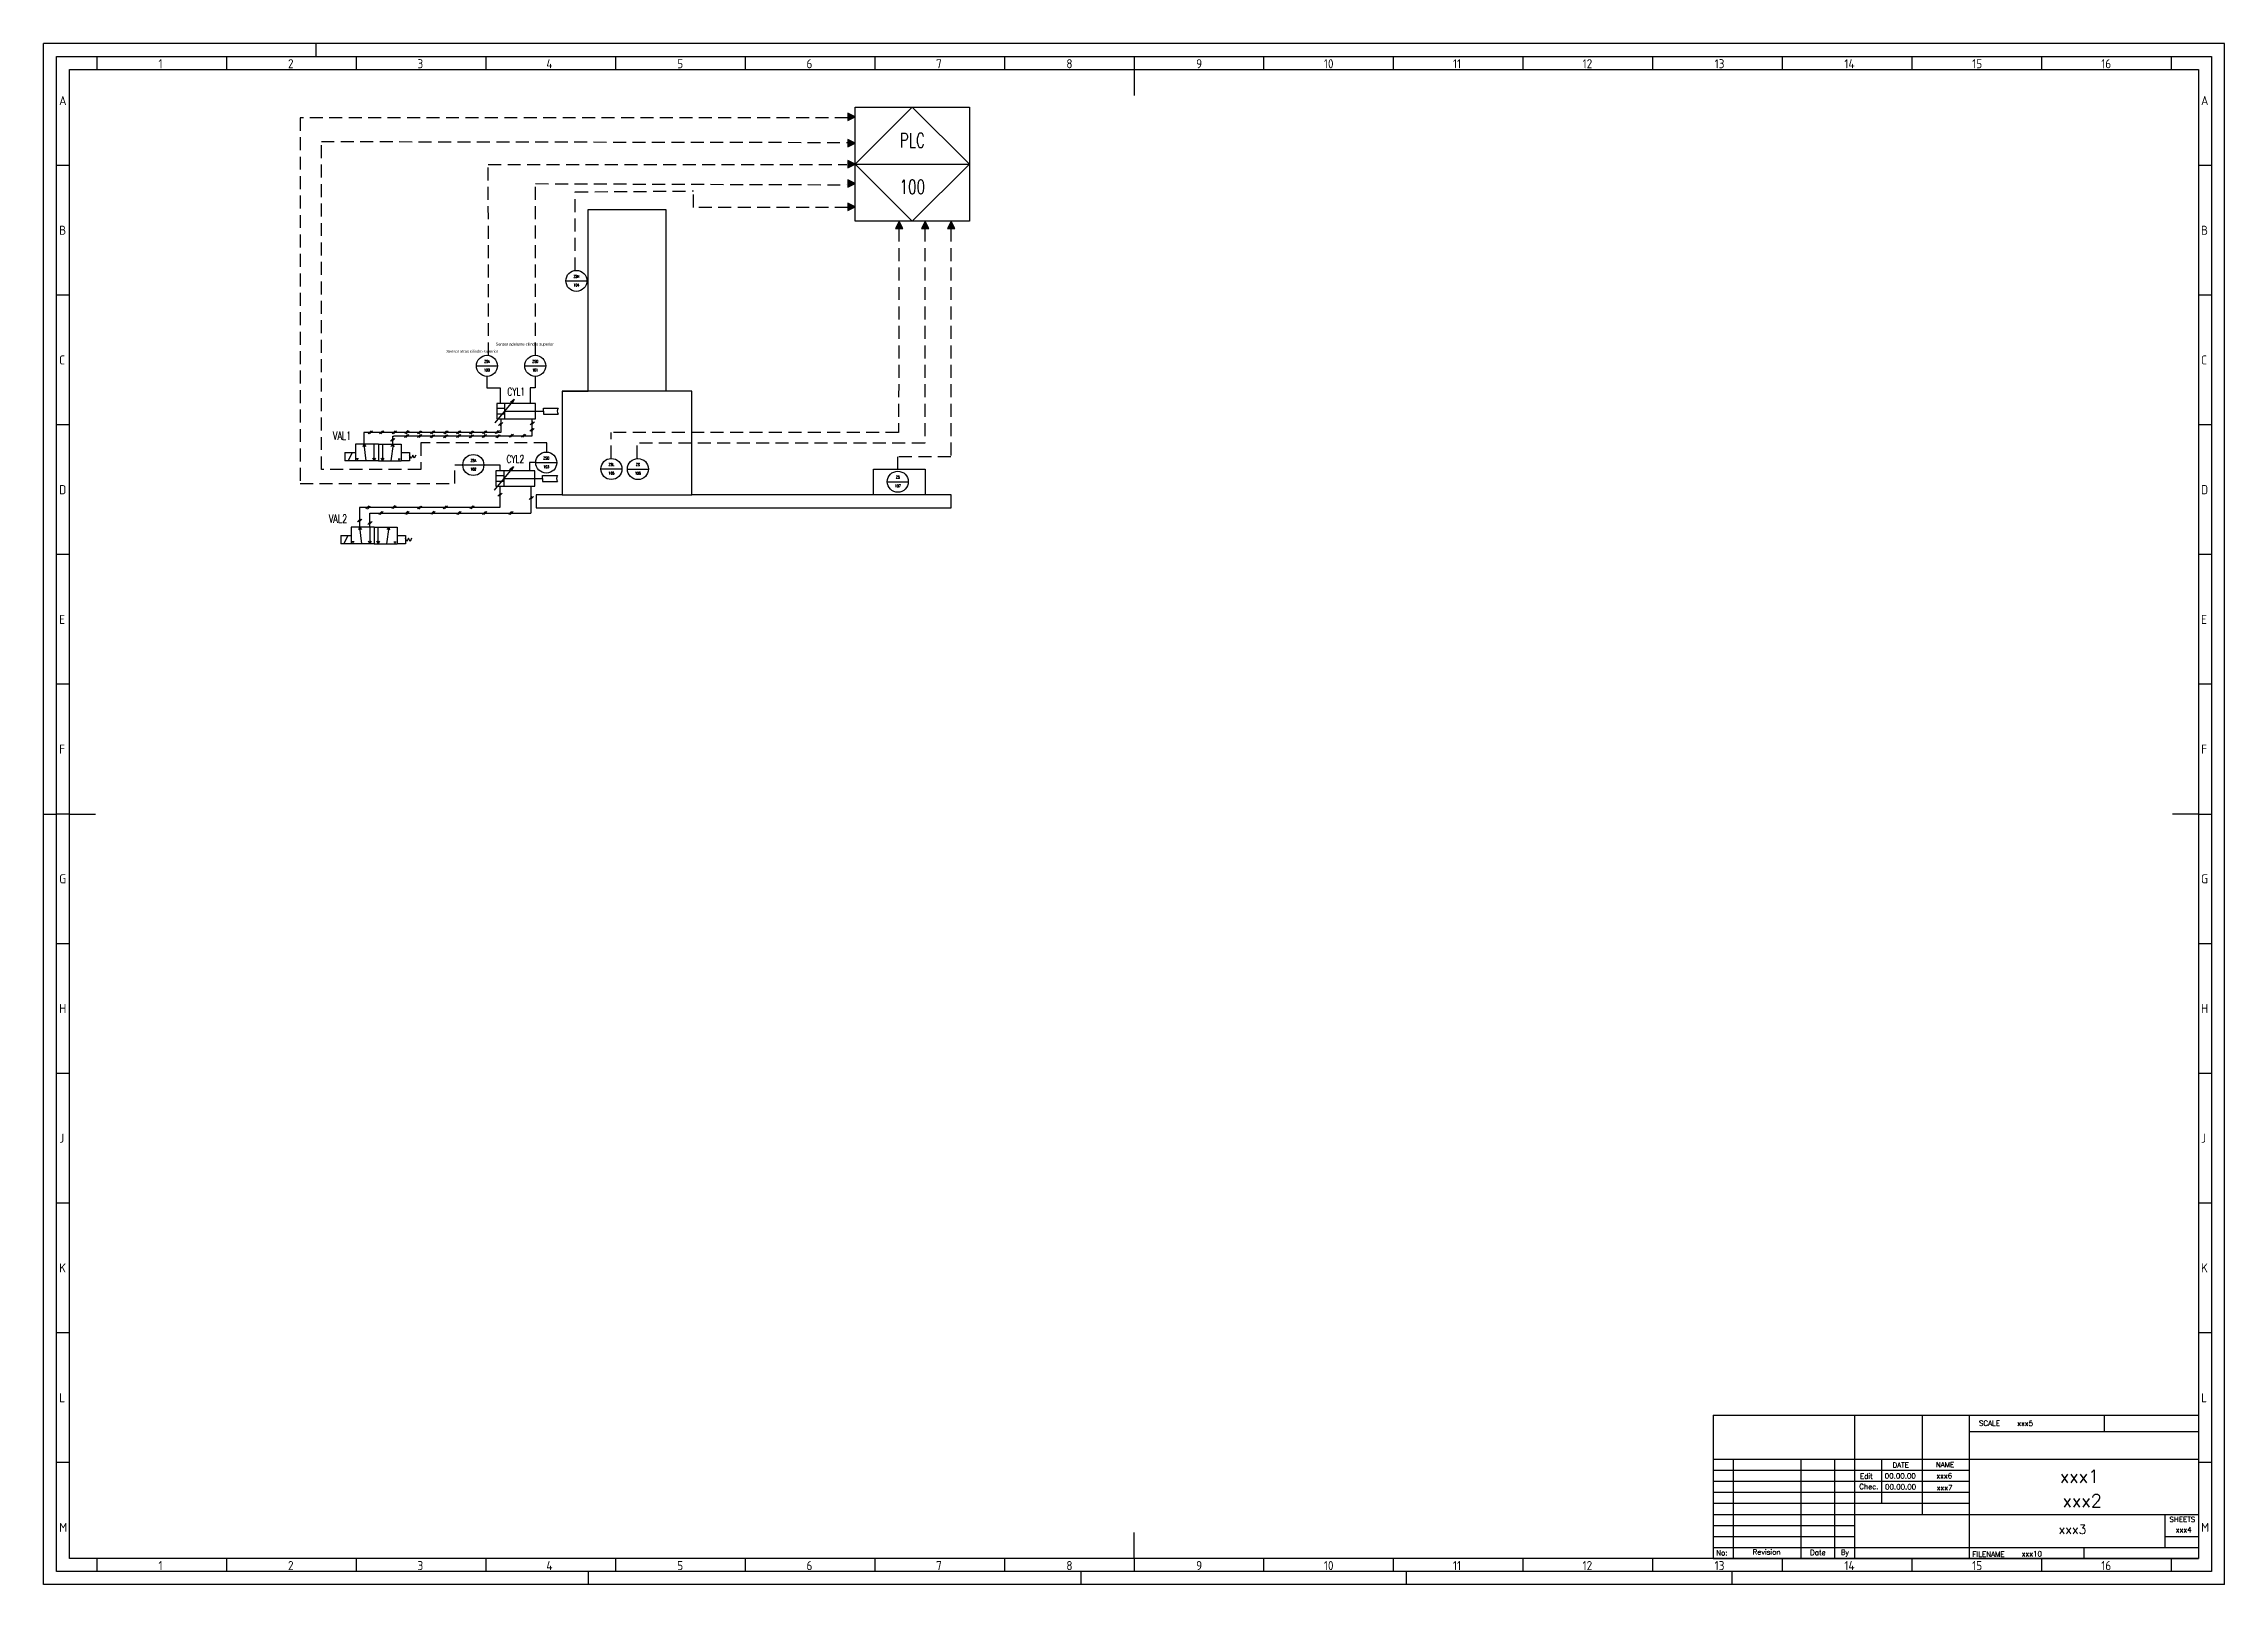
# Model space of a CAD drawing. Header units: millimetres. Extents: x 0 to 841, y 0 to 594.
import ezdxf
from ezdxf.enums import TextEntityAlignment as Align

# ---------------------------------------------------------------- set-up
doc = ezdxf.new("R2010")
doc.units = ezdxf.units.MM
doc.header["$LTSCALE"] = 10
doc.linetypes.add('DASHED', pattern=[0.75, 0.5, -0.25])
for name, color, linetype in [('025', 1, 'Continuous'), ('035', 5, 'Continuous'), ('07', 7, 'Continuous'), ('GRN_0.5mm^2', 3, 'Continuous'), ('RED_2.5mm^2', 1, 'Continuous'), ('SYMS', 7, 'Continuous'), ('TAGS', 51, 'Continuous'), ('WHT_0.5mm^2', 7, 'Continuous')]:
    doc.layers.add(name, color=color, linetype=linetype)
doc.styles.add('ISO Proportional', font='isocp.shx')
doc.styles.add('WD', font='romans.shx')

# ---------------------------------------------------------------- blocks, each defined once
blk = doc.blocks.new('IEC_border_a1')
blk.add_lwpolyline([(5, 589), (836, 589), (836, 5), (5, 5)], close=True)
at = {"layer": '035'}
for p, q in [((0, 0), (0, 594)), ((841, 594), (0, 594)), ((20.5, 589), (20.5, 584)), ((70.5, 589), (70.5, 584)), ((105, 594), (105, 589)), ((120.5, 589), (120.5, 584)), ((170.5, 589), (170.5, 584)), ((220.5, 589), (220.5, 584)), ((270.5, 589), (270.5, 584)), ((320.5, 589), (320.5, 584)), ((370.5, 589), (370.5, 584)), ((420.5, 589), (420.5, 584)), ((470.5, 589), (470.5, 584)), ((520.5, 589), (520.5, 584)), ((570.5, 589), (570.5, 584)), ((620.5, 589), (620.5, 584)), ((670.5, 589), (670.5, 584)), ((720.5, 589), (720.5, 584)), ((770.5, 589), (770.5, 584)), ((820.5, 589), (820.5, 584)), ((841, 0), (841, 594)), ((9.98, 547.04), (5, 547.04)), ((835.98, 547.04), (831, 547.04)), ((9.98, 497.04), (5, 497.04)), ((835.98, 497.04), (831, 497.04)), ((9.98, 447.04), (5, 447.04)), ((835.98, 447.04), (831, 447.04)), ((9.98, 397.04), (5, 397.04)), ((835.98, 397.04), (831, 397.04)), ((10, 347), (5.02, 347)), ((836, 347), (831.02, 347)), ((0, 297), (5, 297)), ((10, 297), (5, 297)), ((831, 297), (836, 297)), ((10, 247), (5.02, 247)), ((836, 247), (831.02, 247)), ((10, 197), (5.02, 197)), ((836, 197), (831.02, 197)), ((10, 147), (5.02, 147)), ((836, 147), (831.02, 147)), ((10, 97), (5.02, 97)), ((836, 97), (831.02, 97)), ((10.02, 46.96), (5.03, 46.96)), ((836.02, 46.96), (831.03, 46.96)), ((20.5, 10), (20.5, 5)), ((70.5, 10), (70.5, 5)), ((120.5, 10), (120.5, 5)), ((170.5, 10), (170.5, 5)), ((220.5, 10), (220.5, 5)), ((270.5, 10), (270.5, 5)), ((320.5, 10), (320.5, 5)), ((370.5, 10), (370.5, 5)), ((370.5, 10), (370.5, 5)), ((420.5, 10), (420.5, 5)), ((470.5, 10), (470.5, 5)), ((520.5, 10), (520.5, 5)), ((570.5, 10), (570.5, 5)), ((620.5, 10), (620.5, 5)), ((670.5, 10), (670.5, 5)), ((720.5, 10), (720.5, 5)), ((770.5, 10), (770.5, 5)), ((820.5, 10), (820.5, 5)), ((841, 0), (0, 0)), ((210, 5), (210, 0)), ((400, 5), (400, 0)), ((525.5, 5), (525.5, 0)), ((651, 5), (651, 0))]:
    blk.add_line(p, q, dxfattribs=at)
blk.add_lwpolyline([(10, 584), (831, 584), (831, 10), (10, 10)], close=True, dxfattribs=at)
at = {"layer": '07'}
for p, q in [((420.5, 584), (420.5, 574)), ((10, 297), (20, 297)), ((831, 297), (821, 297)), ((420.5, 10), (420.5, 20))]:
    blk.add_line(p, q, dxfattribs=at)
at = {"layer": '035', "style": 'ISO Proportional'}
for s, p in [('1', (44.31, 584.5)), ('2', (94.23, 584.5)), ('3', (144.18, 584.5)), ('4', (193.88, 584.5)), ('5', (244.34, 584.5)), ('6', (294.19, 584.5)), ('7', (344.17, 584.5)), ('8', (394.42, 584.5)), ('9', (444.46, 584.5)), ('10', (493.72, 584.5)), ('11', (543.49, 584.5)), ('12', (593.49, 584.5)), ('13', (644.42, 584.5)), ('14', (694.46, 584.5)), ('15', (743.72, 584.5)), ('16', (793.49, 584.5)), ('A', (6, 570.29)), ('A', (832, 570.29)), ('B', (6, 520.29)), ('B', (832, 520.29)), ('C', (6, 470.29)), ('C', (832, 470.29)), ('D', (6, 420.29)), ('D', (832, 420.29)), ('E', (6.02, 370.25)), ('E', (832.02, 370.25)), ('F', (6.02, 320.25)), ('F', (832.02, 320.25)), ('G', (6.02, 270.25)), ('G', (832.02, 270.25)), ('H', (6.02, 220.25)), ('H', (832.02, 220.25)), ('J', (6.02, 170.25)), ('J', (832.02, 170.25)), ('K', (6.02, 120.25)), ('K', (832.02, 120.25)), ('L', (6.03, 70.22)), ('L', (832.03, 70.22)), ('M', (6.03, 20.22)), ('M', (832.03, 20.22)), ('1', (44.31, 5.5)), ('2', (94.23, 5.5)), ('3', (144.18, 5.5)), ('4', (193.88, 5.5)), ('5', (244.34, 5.5)), ('6', (294.19, 5.5)), ('7', (344.17, 5.5)), ('8', (394.42, 5.5)), ('9', (444.46, 5.5)), ('10', (493.72, 5.5)), ('11', (543.49, 5.5)), ('12', (593.49, 5.5)), ('13', (644.42, 5.5)), ('14', (694.46, 5.5)), ('15', (743.72, 5.5)), ('16', (793.49, 5.5))]:
    blk.add_text(s, height=3.5, dxfattribs=at).set_placement(p)
blk = doc.blocks.new('IEC_tblock_a1')
at = {"layer": '035'}
for p, q in [((-106.6, 55.25), (-106.6, 17)), ((-36.4, 55.25), (-36.4, 48.88)), ((-88.4, 48.88), (0, 48.88)), ((-187.2, 34), (-88.4, 34)), ((-179.4, 38.25), (-179.4, 0)), ((-153.4, 38.25), (-153.4, 0)), ((-140.4, 38.25), (-140.4, 0)), ((-122.2, 38.25), (-122.2, 21.25)), ((-187.2, 29.75), (-88.4, 29.75)), ((-187.2, 25.5), (-88.4, 25.5)), ((-187.2, 21.25), (-88.4, 21.25)), ((-187.2, 17), (-132.6, 17)), ((-187.2, 12.75), (-132.6, 12.75)), ((-187.2, 8.5), (-132.6, 8.5)), ((-13, 8.5), (0, 8.5)), ((-187.2, 4.25), (0, 4.25)), ((-44.2, 4.25), (-44.2, 0))]:
    blk.add_line(p, q, dxfattribs=at)
at = {"layer": '07'}
for p, q in [((-187.2, 55.25), (-187.2, 0)), ((-187.2, 55.25), (0, 55.25)), ((-132.6, 55.25), (-132.6, 0)), ((-88.4, 55.25), (-88.4, 0)), ((0, 55.25), (0, 0)), ((-187.2, 38.25), (0, 38.25)), ((-132.6, 17), (0, 17)), ((-13, 17), (-13, 4.25)), ((-187.2, 0), (0, 0))]:
    blk.add_line(p, q, dxfattribs=at)
at = {"style": 'WD'}
for tag, p in [('SCALE', (-69.88, 51.07)), ('SH', (-8.74, 10.06)), ('FILENAME', (-68.15, 0.8))]:
    blk.add_attdef(tag, p, '', height=2, dxfattribs=at)
for tag, height, p in [('PROJDESC', 5, (-45.9, 29.2)), ('CKDATE', 2, (-114.85, 26.58)), ('EDDATE', 2, (-114.97, 30.8)), ('CKBY', 2, (-97.88, 26.3)), ('EDBY', 2, (-98.02, 30.86)), ('DWGDESC', 5, (-44.85, 19.72)), ('DWGNO', 3.5, (-48.54, 9.46))]:
    blk.add_attdef(tag, text='', height=height, dxfattribs=at).set_placement(p, align=Align.CENTER)
at = {"style": 'WD', "flags": 1}
blk.add_attdef('WD_TB', (-120.95, 11.91), '', height=2, dxfattribs=at)
at = {"layer": '025', "style": 'WD'}
for s, p in [('SCALE', (-80.57, 51.13)), ('NAME', (-97.74, 35.14)), ('No:', (-183.81, 1.19)), ('Revision', (-166.53, 1.47)), ('Date', (-146.79, 1.28)), ('By', (-136.33, 1.37))]:
    blk.add_text(s, height=2, dxfattribs=at).set_placement(p, align=Align.CENTER)
for s, p in [('DATE', (-118, 35)), ('Chec.', (-130.82, 26.72)), ('Edit', (-130.55, 30.72)), ('SHEETS', (-11.17, 14.05)), ('FILENAME', (-87.18, 0.61))]:
    blk.add_text(s, height=2, dxfattribs=at).set_placement(p)
blk = doc.blocks.new('VOP1_SOL')
for p, q in [((-0.156, 0), (-0.156, -0.125)), ((-0.156, 0), (0, 0)), ((0, -0.125), (-0.156, -0.125)), ((-0.109, -0.125), (-0.046, 0))]:
    blk.add_line(p, q)
at = {"style": 'WD', "width": 0.7}
for tag, height, p in [('TAG1', 0.125, (-0.188, 0.312)), ('WDTAGALT', 0.125, (-0.188, 0.156)), ('DESC1', 0.125, (-0.188, 0)), ('TERM20', 0.0625, (-0.188, -0.094)), ('XREF', 0.0625, (-0.183, -0.188))]:
    blk.add_attdef(tag, text='', height=height, dxfattribs=at).set_placement(p, align=Align.RIGHT)
at = {"style": 'WD'}
for tag, p, height, flags in [('WDBLKNAM', (0.062, 0.031), 0.01, 9), ('WDTYPE', (0.062, 0.062), 0.01, 1), ('FAMILY', (-0.125, -0.156), 0.005, 9)]:
    blk.add_attdef(tag, p, '', height=height, dxfattribs=dict(at, flags=flags))
at = {"linetype": 'Continuous', "style": 'WD', "flags": 9}
for tag, p in [('MFG', (-0.125, -0.188)), ('ASSYCODE', (-0.094, -0.188)), ('CAT', (-0.094, -0.156))]:
    blk.add_attdef(tag, p, '', height=0.005, dxfattribs=at)
blk = doc.blocks.new('VOP1_SPG_R')
for p, q in [((0, 0), (0.125, 0)), ((0.125, 0), (0.125, -0.125)), ((0.125, -0.125), (0, -0.125)), ((0.147, -0.089), (0.125, -0.039)), ((0.171, -0.039), (0.147, -0.089)), ((0.194, -0.088), (0.171, -0.039)), ((0.218, -0.039), (0.194, -0.088))]:
    blk.add_line(p, q)
at = {"style": 'WD'}
for tag, p, height in [('TAG1', (0.25, 0.312), 0.125), ('XREF', (0.25, -0.188), 0.0625)]:
    blk.add_attdef(tag, p, '', height=height, dxfattribs=at)
for tag, p, height, flags in [('WDBLKNAM', (0.062, 0.031), 0.01, 9), ('WDTYPE', (0.062, 0.062), 0.01, 1), ('FAMILY', (0.031, -0.156), 0.005, 9)]:
    blk.add_attdef(tag, p, '', height=height, dxfattribs=dict(at, flags=flags))
at = {"style": 'WD', "width": 0.7}
for tag, p, height in [('WDTAGALT', (0.25, 0.156), 0.125), ('DESC1', (0.25, 0), 0.125), ('TERM20', (0.25, -0.094), 0.0625)]:
    blk.add_attdef(tag, p, '', height=height, dxfattribs=at)
at = {"linetype": 'Continuous', "style": 'WD', "flags": 9}
for tag, p in [('MFG', (0.031, -0.188)), ('CAT', (0.062, -0.156)), ('ASSYCODE', (0.062, -0.188))]:
    blk.add_attdef(tag, p, '', height=0.005, dxfattribs=at)
blk = doc.blocks.new('VVL1_5WAY_2POS')
for p, q in [((0.219, 0), (-0.125, 0)), ((-0.125, 0), (-0.125, -0.25)), ((0, 0), (-0.014, -0.043)), ((0, 0), (0.031, -0.25)), ((0, 0), (0.03, -0.034)), ((0.219, 0), (0.562, 0)), ((0.219, -0.25), (-0.125, -0.25)), ((-0.078, -0.219), (-0.109, -0.219)), ((-0.094, -0.25), (-0.094, -0.219)), ((0.156, -0.25), (0.134, -0.211)), ((0.156, -0.25), (0.156, 0)), ((0.156, -0.25), (0.179, -0.211)), ((0.219, 0), (0.219, -0.25)), ((0.219, -0.25), (0.562, -0.25)), ((0.281, -0.25), (0.259, -0.211)), ((0.281, 0), (0.281, -0.25)), ((0.281, -0.25), (0.304, -0.211)), ((0.438, 0), (0.406, -0.25)), ((0.438, 0), (0.408, -0.034)), ((0.438, 0), (0.452, -0.043)), ((0.516, -0.219), (0.547, -0.219)), ((0.531, -0.25), (0.531, -0.219)), ((0.562, 0), (0.562, -0.25))]:
    blk.add_line(p, q)
at = {"style": 'WD', "width": 0.7}
for tag, p in [('INST', (-0.188, 0.375)), ('LOC', (-0.188, 0.219)), ('TAG1', (-0.188, 0.062)), ('RATING1', (-0.188, -0.438))]:
    blk.add_attdef(tag, text='', height=0.125, dxfattribs=at).set_placement(p, align=Align.RIGHT)
for tag, p, height in [('DESC1', (0.75, 0.5), 0.125), ('DESC2', (0.75, 0.344), 0.125), ('TERM01', (0.031, 0.031), 0.0625), ('TERM02', (0.188, 0.031), 0.0625), ('TERM03', (0.312, 0.031), 0.0625), ('TERM04', (0.469, 0.031), 0.0625), ('WDTAGALT', (0.75, 0.031), 0.125), ('DESC3', (0.75, 0.188), 0.125), ('TERM05', (-0.062, -0.344), 0.0625), ('TERM06', (0.062, -0.344), 0.0625), ('TERM07', (0.188, -0.344), 0.0625), ('TERM08', (0.312, -0.344), 0.0625), ('TERM09', (0.438, -0.344), 0.0625), ('TERM10', (0.562, -0.344), 0.0625)]:
    blk.add_attdef(tag, p, '', height=height, dxfattribs=at)
at = {"style": 'WD'}
for tag, p, height, flags in [('X2TERM01', (0, 0), 0.005, 1), ('WDTYPE', (0.062, 0.062), 0.01, 1), ('X2TERM02', (0.156, 0), 0.005, 1), ('X2TERM03', (0.281, 0), 0.005, 1), ('X2TERM04', (0.438, 0), 0.005, 1), ('X8TERM05', (-0.094, -0.25), 0.005, 1), ('X8TERM06', (0.031, -0.25), 0.005, 1), ('X8TERM07', (0.156, -0.25), 0.005, 1), ('X8TERM08', (0.281, -0.25), 0.005, 1), ('X8TERM09', (0.406, -0.25), 0.005, 1), ('WDBLKNAM', (0.499, -0.062), 0.01, 9), ('FAMILY', (0.5, -0.094), 0.005, 9), ('X8TERM10', (0.531, -0.25), 0.005, 1)]:
    blk.add_attdef(tag, p, '', height=height, dxfattribs=dict(at, flags=flags))
at = {"linetype": 'Continuous', "style": 'WD', "flags": 9}
for tag, p in [('ASSYCODE', (0.5, -0.188)), ('CAT', (0.5, -0.125)), ('MFG', (0.5, -0.156))]:
    blk.add_attdef(tag, p, '', height=0.005, dxfattribs=at)
at = {"style": 'WD'}
blk.add_attdef('XREF', (0.562, -0.438), '', height=0.0625, dxfattribs=at)
blk = doc.blocks.new('VCY1_SGL_VAR_CUSH')
for p, q in [((0.562, 0.281), (-0.063, 0.281)), ((-0.063, 0.281), (-0.063, 0.031)), ((-0.063, 0.203), (0.062, 0.203)), ((0.062, 0.109), (-0.063, 0.109)), ((-0.063, 0.031), (0.562, 0.031)), ((0, 0.031), (0, 0)), ((0.062, 0.281), (0.062, 0.031)), ((0.062, 0.156), (0.688, 0.156)), ((0.218, 0.344), (0.158, 0.295)), ((0.218, 0.344), (0.181, 0.275)), ((0.5, 0.031), (0.5, 0)), ((0.562, 0.031), (0.562, 0.281))]:
    blk.add_line(p, q)
blk.add_lwpolyline([(0.218, 0.344), (-0.093, -0.031), (-0.093, -0.031)])
at = {"style": 'WD', "width": 0.7}
for tag, p in [('INST', (0.25, 0.719)), ('TAG1', (0.25, 0.406)), ('LOC', (0.25, 0.562))]:
    blk.add_attdef(tag, text='', height=0.125, dxfattribs=at).set_placement(p, align=Align.CENTER)
for tag, p in [('DESC1', (-0.156, 0.156)), ('DESC2', (-0.156, 0)), ('WDTAGALT', (-0.156, -0.312)), ('DESC3', (-0.156, -0.156))]:
    blk.add_attdef(tag, text='', height=0.125, dxfattribs=at).set_placement(p, align=Align.RIGHT)
at = {"style": 'WD'}
for tag, p, height, flags in [('X8TERM01', (0, 0), 0.005, 1), ('WDTYPE', (0.062, 0.062), 0.01, 1), ('WDBLKNAM', (0.374, 0.281), 0.01, 9), ('FAMILY', (0.383, 0.251), 0.01, 9), ('X8TERM02', (0.5, 0), 0.005, 1)]:
    blk.add_attdef(tag, p, '', height=height, dxfattribs=dict(at, flags=flags))
at = {"linetype": 'Continuous', "style": 'WD', "flags": 9}
for tag, p in [('ASSYCODE', (0.408, 0.17)), ('MFG', (0.406, 0.188)), ('CAT', (0.408, 0.207))]:
    blk.add_attdef(tag, text='', height=0.01, dxfattribs=at).set_placement(p, align=Align.CENTER)
at = {"style": 'WD'}
blk.add_attdef('XREF', (0.656, 0.219), '', height=0.0625, dxfattribs=at)
at = {"style": 'WD', "width": 0.7}
for tag, p, height in [('RATING1', (0.688, 0), 0.125), ('TERM01', (0.031, -0.094), 0.0625), ('TERM02', (0.531, -0.094), 0.0625)]:
    blk.add_attdef(tag, p, '', height=height, dxfattribs=at)
blk = doc.blocks.new('HIN1_INFRONT_MAIN')
at = {"ltscale": 0.127}
blk.add_line((-0.5, 0), (0.5, 0), dxfattribs=at)
at = {"ltscale": 3.2258}
blk.add_circle((0, 0), 0.5, dxfattribs=at)
at = {"style": 'WD', "width": 0.7}
for tag, height, p in [('TERM01', 0.0625, (-0.52, 0.02)), ('INST', 0.125, (-0.48, 0.45)), ('LOC', 0.125, (-0.48, 0.29))]:
    blk.add_attdef(tag, text='', height=height, dxfattribs=at).set_placement(p, align=Align.RIGHT)
for tag, p, height in [('X4TERM01', (-0.5, 0), 0.005), ('X2TERM04', (0, 0.5), 0.005), ('TERM04', (0.02, 0.53), 0.0625), ('X1TERM03', (0.5, 0), 0.005), ('TERM03', (0.52, 0.02), 0.0625), ('X8TERM02', (0, -0.5), 0.005), ('TERM02', (0.02, -0.58), 0.0625), ('WDTAGALT', (0.51, -0.87), 0.125), ('RATING1', (0.51, -0.16), 0.125), ('DESC1', (0.51, -0.32), 0.125), ('DESC2', (0.51, -0.51), 0.125), ('DESC3', (0.51, -0.69), 0.125)]:
    blk.add_attdef(tag, p, '', height=height, dxfattribs=at)
for tag, p in [('TAG1_PART1', (0, 0.15)), ('TAG1_PART2', (0, -0.26))]:
    blk.add_attdef(tag, text='', height=0.125, dxfattribs=at).set_placement(p, align=Align.CENTER)
blk.add_attdef('XREF', text='', height=0.0625, rotation=0.0625, dxfattribs=at).set_placement((0.55, 0.41), align=Align.TOP_CENTER)
at = {"style": 'WD', "width": 0.7, "flags": 1}
for tag, p in [('WDTYPE', (-0.54, -0.17)), ('FAMILY', (-0.54, -0.22)), ('CAT', (-0.55, -0.25)), ('MFG', (-0.54, -0.28)), ('ASSYCODE', (-0.52, -0.31))]:
    blk.add_attdef(tag, text='', height=0.01, dxfattribs=at).set_placement(p, align=Align.CENTER)
blk = doc.blocks.new('HIN1_INFRONT_MAIN_PLC')
for p, q in [((-0.5, -0.5), (-0.5, 0.5)), ((-0.5, 0.5), (0.5, 0.5)), ((0.5, 0.5), (0.5, -0.5)), ((0.5, -0.5), (-0.5, -0.5))]:
    blk.add_line(p, q)
at = {"ltscale": 0.127}
blk.add_line((-0.5, 0), (0.5, 0), dxfattribs=at)
at = {"ltscale": 25.4, "flags": 128}
blk.add_lwpolyline([(0, 0.5), (-0.5, 0), (0, -0.5), (0.5, 0)], close=True, dxfattribs=at)
at = {"ltscale": 3.2258, "flags": 128}
blk.add_lwpolyline([(0, 0.5), (-0.5, 0), (0, -0.5), (0.5, 0)], close=True, dxfattribs=at)
blk.add_lwpolyline([(0, 0.5), (-0.5, 0), (0, -0.5), (0.5, 0)], close=True, dxfattribs=at)
at = {"style": 'WD', "width": 0.7}
for tag, p, height in [('TERM04', (0.021, 0.531), 0.0625), ('X2TERM04', (0, 0.5), 0.005), ('X4TERM01', (-0.5, 0), 0.005), ('X1TERM03', (0.5, 0), 0.005), ('TERM03', (0.522, 0.018), 0.0625), ('RATING1', (0.548, -0.168), 0.125), ('DESC1', (0.548, -0.327), 0.125), ('X8TERM02', (0, -0.5), 0.005), ('TERM02', (0.023, -0.581), 0.0625), ('DESC2', (0.548, -0.517), 0.125), ('DESC3', (0.548, -0.697), 0.125), ('WDTAGALT', (0.548, -0.872), 0.125)]:
    blk.add_attdef(tag, p, '', height=height, dxfattribs=at)
for tag, height, p in [('INST', 0.125, (-0.582, 0.416)), ('LOC', 0.125, (-0.582, 0.254)), ('TERM01', 0.0625, (-0.524, 0.018))]:
    blk.add_attdef(tag, text='', height=height, dxfattribs=at).set_placement(p, align=Align.RIGHT)
for tag, p in [('TAG1_PART1', (0, 0.147)), ('TAG1_PART2', (0, -0.26))]:
    blk.add_attdef(tag, text='', height=0.125, dxfattribs=at).set_placement(p, align=Align.CENTER)
blk.add_attdef('XREF', text='', height=0.0625, rotation=0.0625, dxfattribs=at).set_placement((0.63, 0.377), align=Align.TOP_CENTER)
at = {"style": 'WD', "width": 0.7, "flags": 1}
for tag, p in [('WDTYPE', (-0.577, -0.17)), ('CAT', (-0.587, -0.253)), ('MFG', (-0.586, -0.28)), ('FAMILY', (-0.579, -0.223)), ('ASSYCODE', (-0.566, -0.306))]:
    blk.add_attdef(tag, text='', height=0.01, dxfattribs=at).set_placement(p, align=Align.CENTER)
blk = doc.blocks.new('HFA1_FLOW_ARROW_DWN_P')
blk.add_hatch(color=256).paths.add_polyline_path([(0.0625, 0.125), (-0.0625, 0.125), (0, 0)])
blk.add_lwpolyline([(-0.0625, 0.125), (0, 0), (0.0625, 0.125)], close=True)
at = {"style": 'WD', "flags": 1}
for tag, p in [('X2TERM01', (0, 0.125)), ('X8TERM01', (0, 0))]:
    blk.add_attdef(tag, p, '', height=0.0075, dxfattribs=at)

msp = doc.modelspace()

# ---------------------------------------------------------------- linework, layer by layer
at = {"color": 3, "linetype": 'DASHED'}
for p, q in [((310.18, 565.42), (98.89, 565.42)), ((98.89, 565.42), (98.89, 424.39)), ((107.11, 429.84), (107.11, 556.26)), ((107.11, 556.26), (310.18, 555.91)), ((171.59, 473.79), (171.47, 547.38)), ((171.47, 547.38), (309.74, 547.38)), ((189.74, 473.83), (189.74, 540.02)), ((189.74, 540.02), (309.75, 539.57)), ((205.05, 536.84), (250.68, 537.19)), ((205.05, 506.58), (205.05, 536.84)), ((250.68, 530.87), (250.68, 537.19)), ((310.18, 530.87), (250.68, 530.87)), ((329.84, 522.67), (329.72, 444.06)), ((339.8, 522.67), (339.79, 439.98)), ((349.86, 522.67), (349.86, 434.67)), ((194.03, 440.14), (145.51, 440.14)), ((145.51, 440.14), (145.51, 429.84)), ((194.03, 436.55), (194.03, 440.14)), ((218.87, 434.06), (218.87, 444.06)), ((329.72, 444.06), (218.87, 444.06)), ((228.88, 434.04), (228.88, 439.98)), ((339.79, 439.98), (228.88, 439.98)), ((145.51, 429.84), (107.11, 429.84)), ((158.53, 424.39), (158.53, 431.65)), ((158.53, 431.65), (161.66, 431.55)), ((349.86, 434.67), (329.29, 434.67)), ((329.29, 434.67), (329.32, 429.16)), ((98.89, 424.39), (158.61, 424.39))]:
    msp.add_line(p, q, dxfattribs=at)
for p, q in [((170.96, 465.72), (170.96, 461.28)), ((189.59, 465.72), (189.59, 461.28)), ((170.96, 461.28), (174.76, 461.28)), ((174.76, 461.28), (176.06, 461.28)), ((176.06, 461.28), (176.06, 455.32)), ((189.59, 461.28), (187.62, 461.28)), ((187.62, 461.28), (187.62, 455.32)), ((192.73, 452.32), (192.73, 453.47)), ((192.73, 453.47), (198.46, 453.47)), ((192.73, 452.32), (192.73, 451.18)), ((192.73, 451.18), (198.46, 451.18)), ((169.78, 431.55), (173.38, 431.55)), ((173.38, 431.55), (175.88, 431.55)), ((175.88, 431.55), (175.88, 429.35)), ((189.79, 432.49), (187.37, 432.49)), ((187.37, 432.49), (187.37, 429.35)), ((192.41, 426.36), (192.41, 427.5)), ((192.41, 427.5), (198.14, 427.5)), ((192.41, 426.36), (192.41, 425.21)), ((192.41, 425.21), (198.14, 425.21))]:
    msp.add_line(p, q)
at = {"color": 1}
for p, q in [((175.39, 446.79), (176.53, 447.93)), ((175.91, 446.74), (177.05, 447.89)), ((187.58, 447.05), (188.73, 448.19)), ((188.1, 447.01), (189.25, 448.15)), ((125.13, 443.61), (126.28, 444.75)), ((125.65, 443.57), (126.8, 444.71)), ((129.54, 443.57), (130.68, 444.72)), ((130.06, 443.53), (131.2, 444.67)), ((133.77, 440.7), (134.92, 441.85)), ((134.29, 440.66), (135.44, 441.8)), ((134.37, 443.59), (135.52, 444.74)), ((134.9, 443.55), (136.04, 444.69)), ((139.19, 442.16), (140.33, 443.31)), ((139.33, 443.65), (140.48, 444.79)), ((139.71, 442.12), (140.85, 443.26)), ((139.85, 443.6), (141, 444.75)), ((144.17, 443.55), (145.32, 444.7)), ((144.25, 442.21), (145.39, 443.36)), ((144.7, 443.51), (145.84, 444.65)), ((144.77, 442.17), (145.91, 443.31)), ((149.11, 442.09), (150.26, 443.24)), ((149.21, 443.58), (150.35, 444.72)), ((149.63, 442.05), (150.78, 443.19)), ((149.73, 443.53), (150.87, 444.68)), ((154.26, 442.07), (155.41, 443.21)), ((154.29, 443.6), (155.43, 444.75)), ((154.78, 442.02), (155.93, 443.17)), ((154.81, 443.56), (155.95, 444.7)), ((159.18, 443.58), (160.32, 444.72)), ((159.23, 442.17), (160.38, 443.31)), ((159.7, 443.53), (160.84, 444.68)), ((159.75, 442.12), (160.9, 443.26)), ((164.12, 442.05), (165.27, 443.19)), ((164.21, 443.53), (165.35, 444.67)), ((164.64, 442), (165.79, 443.14)), ((164.73, 443.49), (165.87, 444.63)), ((169.08, 442.17), (170.23, 443.31)), ((169.22, 443.63), (170.36, 444.77)), ((169.6, 442.12), (170.75, 443.26)), ((169.74, 443.58), (170.88, 444.72)), ((174.19, 443.7), (175.33, 444.84)), ((174.36, 442.09), (175.5, 443.24)), ((174.71, 443.65), (175.85, 444.8)), ((174.88, 442.05), (176.02, 443.19)), ((179.51, 442.33), (180.65, 443.48)), ((180.03, 442.29), (181.17, 443.43)), ((184.28, 442.26), (185.42, 443.4)), ((184.8, 442.22), (185.94, 443.36)), ((187.51, 444.56), (188.66, 445.7)), ((188.03, 444.51), (189.18, 445.66)), ((175.14, 419.55), (176.29, 420.7)), ((175.66, 419.51), (176.81, 420.65)), ((124.32, 414.62), (125.47, 415.77)), ((124.84, 414.58), (125.99, 415.72)), ((129.31, 412.52), (130.46, 413.67)), ((129.83, 412.48), (130.98, 413.62)), ((134.31, 414.76), (135.46, 415.91)), ((134.83, 414.72), (135.98, 415.86)), ((139.36, 412.56), (140.5, 413.7)), ((139.88, 412.51), (141.02, 413.65)), ((144.16, 414.59), (145.31, 415.74)), ((144.68, 414.55), (145.83, 415.69)), ((149.3, 412.59), (150.45, 413.73)), ((149.82, 412.54), (150.97, 413.68)), ((154.11, 414.67), (155.26, 415.82)), ((154.63, 414.63), (155.78, 415.77)), ((159.4, 412.52), (160.55, 413.67)), ((159.92, 412.48), (161.07, 413.62)), ((164.32, 414.72), (165.47, 415.87)), ((164.84, 414.68), (165.99, 415.82)), ((169.24, 412.49), (170.38, 413.64)), ((169.76, 412.45), (170.9, 413.59)), ((179.35, 412.51), (180.5, 413.65)), ((179.87, 412.46), (181.02, 413.61)), ((187.22, 418.27), (188.37, 419.41)), ((187.74, 418.23), (188.89, 419.37)), ((121.1, 409.6), (122.24, 410.74)), ((121.62, 409.55), (122.76, 410.7)), ((124.98, 408.66), (126.12, 409.8)), ((125.5, 408.61), (126.65, 409.76))]:
    msp.add_line(p, q, dxfattribs=at)
for points in [[(200, 460), (200, 420), (250, 420), (250, 460), (200, 460), (210, 460), (210, 530), (240, 530), (240, 460)], [(320, 420), (320, 430), (340, 430), (340, 420)], [(200, 420), (190, 420), (190, 415), (350, 415), (350, 420), (250, 420)]]:
    msp.add_lwpolyline(points)
for points in [[(198.46, 453.47, 0.330259), (198.46, 451.18)], [(198.14, 427.5, 0.330259), (198.14, 425.21)]]:
    msp.add_lwpolyline(points, format="xyb")
at = {"layer": 'RED_2.5mm^2'}
for p, q in [((176.26, 448.58), (176.26, 444.09)), ((188.24, 448.58), (188.24, 442.67)), ((176.26, 444.09), (123.46, 444.09)), ((123.46, 444.09), (123.46, 439.61)), ((134.72, 439.61), (134.72, 442.67)), ((134.72, 442.67), (135.02, 442.67)), ((188.24, 442.67), (135.02, 442.67)), ((175.94, 422.61), (175.94, 415.11)), ((187.92, 422.61), (187.92, 412.99)), ((175.94, 415.11), (121.83, 415.11)), ((121.83, 415.11), (121.83, 407.6)), ((125.85, 407.6), (125.85, 412.99)), ((125.86, 412.99), (187.93, 412.99))]:
    msp.add_line(p, q, dxfattribs=at)

# ---------------------------------------------------------------- block references
msp.add_blockref('IEC_border_a1', (0, 0))
msp.add_blockref('IEC_tblock_a1', (831, 10)).add_auto_attribs({'SCALE': 'xxx5', 'PROJDESC': 'xxx1', 'EDBY': 'xxx6', 'CKBY': 'xxx7', 'EDDATE': '00.00.00', 'CKDATE': '00.00.00', 'DWGNO': 'xxx3', 'SH': 'xxx4', 'DWGDESC': 'xxx2', 'FILENAME': 'xxx10'})
at = {"layer": 'GRN_0.5mm^2', "xscale": 22.55071336120091, "yscale": 22.55071336120091, "zscale": 22.55071336120091}
for p, rotation in [((313, 565.74), 89.99999999999997), ((313, 555.61), 89.99999999999997), ((313, 547.5), 89.99999999999997), ((313, 540.07), 89.99999999999997), ((313, 531.02), 89.99999999999997), ((329.95, 525.49), 180), ((339.91, 525.49), 180), ((350.02, 525.49), 180)]:
    msp.add_blockref('HFA1_FLOW_ARROW_DWN_P', p, dxfattribs=dict(at, rotation=rotation))
at = {"layer": 'SYMS'}
ref = msp.add_blockref('HIN1_INFRONT_MAIN_PLC', (335.01, 547.5), dxfattribs=dict(at, xscale=44.01572724226612, yscale=44.01572724226612, zscale=44.01572724226612))
ref.add_attrib('TAG1_PART1', 'PLC', dxfattribs={"layer": 'TAGS', "color": 6, "height": 5.502, "style": 'WD', "width": 0.7}).set_placement((335.01, 553.97), align=Align.CENTER)
ref.add_attrib('TAG1_PART2', '100', dxfattribs={"layer": 'TAGS', "color": 6, "height": 5.502, "style": 'WD', "width": 0.7}).set_placement((335.01, 536.05), align=Align.CENTER)
ref = msp.add_blockref('HIN1_INFRONT_MAIN', (205.46, 502.54), dxfattribs=dict(at, xscale=8.116269090115566, yscale=8.116269090115566, zscale=8.116269090115566))
ref.add_attrib('TAG1_PART1', 'ZSH', dxfattribs={"layer": 'TAGS', "color": 6, "height": 1.015, "style": 'WD', "width": 0.7}).set_placement((205.46, 503.74), align=Align.CENTER)
ref.add_attrib('TAG1_PART2', '104', dxfattribs={"layer": 'TAGS', "color": 6, "height": 1.015, "style": 'WD', "width": 0.7}).set_placement((205.46, 500.43), align=Align.CENTER)
ref = msp.add_blockref('HIN1_INFRONT_MAIN', (170.96, 469.78), dxfattribs=dict(at, xscale=8.116269090115566, yscale=8.116269090115566, zscale=8.116269090115566))
ref.add_attrib('TAG1_PART1', 'ZSA', dxfattribs={"layer": 'TAGS', "color": 6, "height": 1.015, "style": 'WD', "width": 0.7}).set_placement((170.96, 470.97), align=Align.CENTER)
ref.add_attrib('TAG1_PART2', '100', dxfattribs={"layer": 'TAGS', "color": 6, "height": 1.015, "style": 'WD', "width": 0.7}).set_placement((170.96, 467.66), align=Align.CENTER)
ref = msp.add_blockref('HIN1_INFRONT_MAIN', (189.59, 469.78), dxfattribs=dict(at, xscale=8.116269090115566, yscale=8.116269090115566, zscale=8.116269090115566))
ref.add_attrib('TAG1_PART1', 'ZSD', dxfattribs={"layer": 'TAGS', "color": 6, "height": 1.015, "style": 'WD', "width": 0.7}).set_placement((189.59, 470.97), align=Align.CENTER)
ref.add_attrib('TAG1_PART2', '101', dxfattribs={"layer": 'TAGS', "color": 6, "height": 1.015, "style": 'WD', "width": 0.7}).set_placement((189.59, 467.66), align=Align.CENTER)
ref = msp.add_blockref('VCY1_SGL_VAR_CUSH', (176.26, 448.58), dxfattribs=dict(at, xscale=23.96096126502142, yscale=23.96096126502142, zscale=23.96096126502142))
ref.add_attrib('TAG1', 'CYL1', dxfattribs={"layer": 'TAGS', "color": 6, "height": 2.995, "style": 'WD', "width": 0.7}).set_placement((182.25, 458.31), align=Align.CENTER)
ref = msp.add_blockref('VVL1_5WAY_2POS', (123.46, 439.61), dxfattribs=dict(at, xscale=25.75004245348794, yscale=25.75004245348794, zscale=25.75004245348794))
ref.add_attrib('TAG1', 'VAL1', dxfattribs={"layer": 'TAGS', "color": 6, "height": 3.219, "style": 'WD', "width": 0.7}).set_placement((118.63, 441.22), align=Align.RIGHT)
at = {"layer": 'SYMS', "xscale": 25.75004245348794, "yscale": 25.75004245348794, "zscale": 25.75004245348794}
for name, p in [('VOP1_SOL', (120.24, 436.39)), ('VOP1_SPG_R', (137.94, 436.39)), ('VOP1_SOL', (118.61, 404.38)), ('VOP1_SPG_R', (136.31, 404.38))]:
    msp.add_blockref(name, p, dxfattribs=at)
at = {"layer": 'SYMS'}
ref = msp.add_blockref('HIN1_INFRONT_MAIN', (165.72, 431.55), dxfattribs=dict(at, xscale=8.116269090115566, yscale=8.116269090115566, zscale=8.116269090115566))
ref.add_attrib('TAG1_PART1', 'ZSA', dxfattribs={"layer": 'TAGS', "color": 6, "height": 1.015, "style": 'WD', "width": 0.7}).set_placement((165.72, 432.74), align=Align.CENTER)
ref.add_attrib('TAG1_PART2', '102', dxfattribs={"layer": 'TAGS', "color": 6, "height": 1.015, "style": 'WD', "width": 0.7}).set_placement((165.72, 429.43), align=Align.CENTER)
ref = msp.add_blockref('VCY1_SGL_VAR_CUSH', (175.94, 422.61), dxfattribs=dict(at, xscale=23.96096126502142, yscale=23.96096126502142, zscale=23.96096126502142))
ref.add_attrib('TAG1', 'CYL2', dxfattribs={"layer": 'TAGS', "color": 6, "height": 2.995, "style": 'WD', "width": 0.7}).set_placement((181.93, 432.35), align=Align.CENTER)
ref = msp.add_blockref('HIN1_INFRONT_MAIN', (193.85, 432.49), dxfattribs=dict(at, xscale=8.116269090115566, yscale=8.116269090115566, zscale=8.116269090115566))
ref.add_attrib('TAG1_PART1', 'ZSD', dxfattribs={"layer": 'TAGS', "color": 6, "height": 1.015, "style": 'WD', "width": 0.7}).set_placement((193.85, 433.68), align=Align.CENTER)
ref.add_attrib('TAG1_PART2', '103', dxfattribs={"layer": 'TAGS', "color": 6, "height": 1.015, "style": 'WD', "width": 0.7}).set_placement((193.85, 430.38), align=Align.CENTER)
ref = msp.add_blockref('HIN1_INFRONT_MAIN', (218.97, 430.01), dxfattribs=dict(at, xscale=8.116269090115566, yscale=8.116269090115566, zscale=8.116269090115566))
ref.add_attrib('TAG1_PART1', 'ZSL', dxfattribs={"layer": 'TAGS', "color": 6, "height": 1.015, "style": 'WD', "width": 0.7}).set_placement((218.97, 431.2), align=Align.CENTER)
ref.add_attrib('TAG1_PART2', '105', dxfattribs={"layer": 'TAGS', "color": 6, "height": 1.015, "style": 'WD', "width": 0.7}).set_placement((218.97, 427.89), align=Align.CENTER)
ref = msp.add_blockref('HIN1_INFRONT_MAIN', (229.18, 429.99), dxfattribs=dict(at, xscale=8.116269090115566, yscale=8.116269090115566, zscale=8.116269090115566))
ref.add_attrib('TAG1_PART1', 'ZS', dxfattribs={"layer": 'TAGS', "color": 6, "height": 1.015, "style": 'WD', "width": 0.7}).set_placement((229.18, 431.19), align=Align.CENTER)
ref.add_attrib('TAG1_PART2', '106', dxfattribs={"layer": 'TAGS', "color": 6, "height": 1.015, "style": 'WD', "width": 0.7}).set_placement((229.18, 427.88), align=Align.CENTER)
ref = msp.add_blockref('HIN1_INFRONT_MAIN', (329.41, 425.11), dxfattribs=dict(at, xscale=8.116269090115566, yscale=8.116269090115566, zscale=8.116269090115566))
ref.add_attrib('TAG1_PART1', 'ZS', dxfattribs={"layer": 'TAGS', "color": 6, "height": 1.015, "style": 'WD', "width": 0.7}).set_placement((329.41, 426.3), align=Align.CENTER)
ref.add_attrib('TAG1_PART2', '107', dxfattribs={"layer": 'TAGS', "color": 6, "height": 1.015, "style": 'WD', "width": 0.7}).set_placement((329.41, 422.99), align=Align.CENTER)
ref = msp.add_blockref('VVL1_5WAY_2POS', (133.09, 407.6), dxfattribs=dict(at, xscale=-25.75004245348794, yscale=25.75004245348794, zscale=25.75004245348794))
ref.add_attrib('TAG1', 'VAL2', dxfattribs={"layer": 'TAGS', "color": 6, "height": 3.219, "style": 'WD', "width": 0.7}).set_placement((117.06, 409.21), align=Align.RIGHT)

# ---------------------------------------------------------------- texts
at = {"layer": 'WHT_0.5mm^2'}
for s, p in [('Sensor atras cilindro superior', (155.31, 474.81)), ('Sensor adelante cilindro superior', (174.31, 477.59))]:
    msp.add_text(s, height=1.1088, dxfattribs=at).set_placement(p)

doc.saveas('drawing.dxf')
